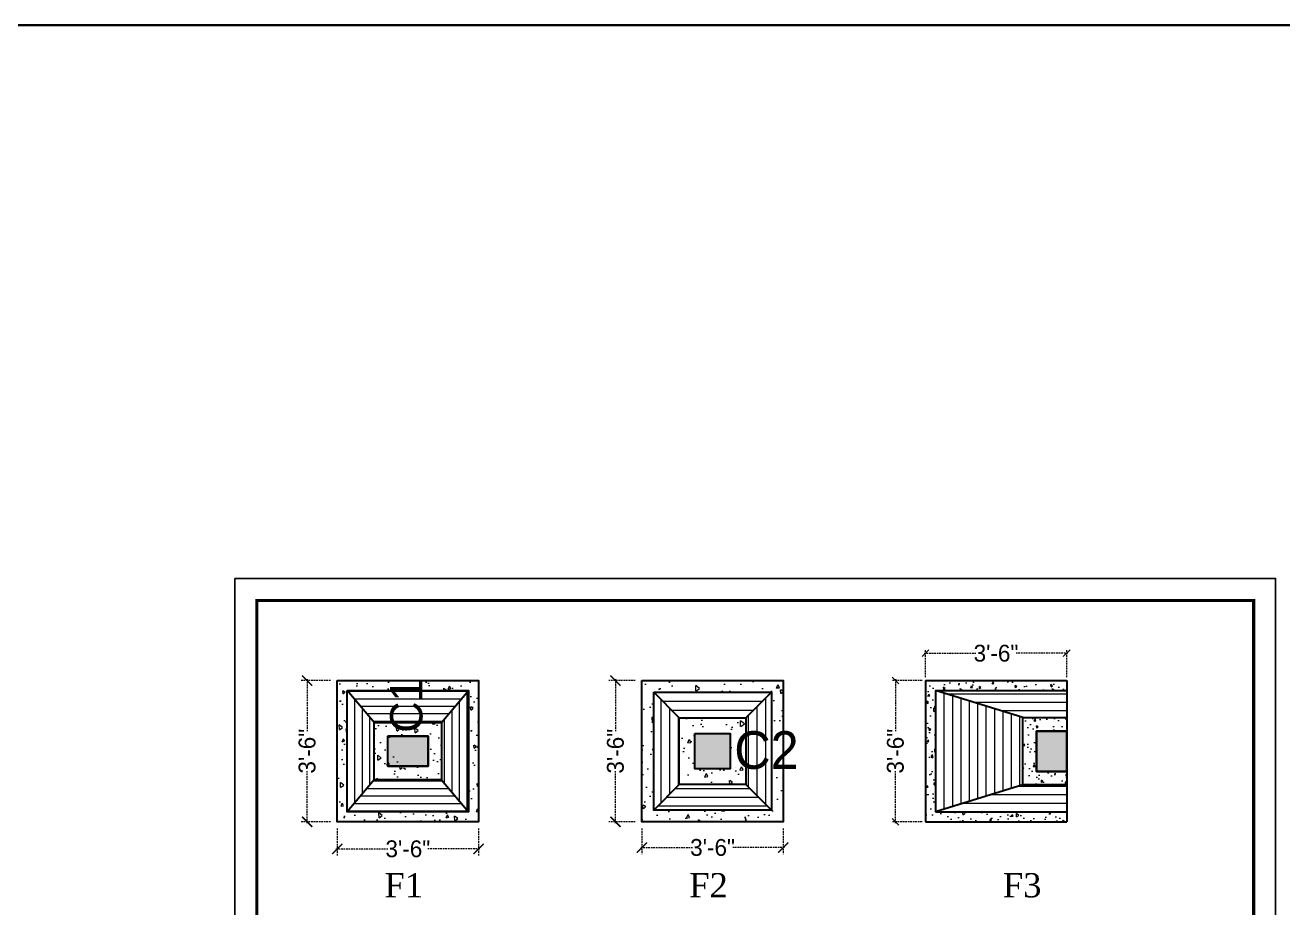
# Model space of a CAD drawing. Header units: millimetres. Extents: x -6808 to 215771, y -89660 to -16303.
# Drawn here: x 102173 to 103108, y -47265 to -46609 of the extents above; entities that cross this region are included whole.
import ezdxf

# ---------------------------------------------------------------- set-up
doc = ezdxf.new("R2010")
doc.units = ezdxf.units.MM
doc.header["$PDMODE"] = 35
doc.linetypes.add('ACAD_ISO10W100', pattern=[18, 12, -3, 0, -3])
doc.linetypes.add('DASHED', pattern=[0.75, 0.5, -0.25])
doc.layers.get('0').update_dxf_attribs({"color": 8})
for name, color, linetype, lineweight in [('COL. FOUN', 6, 'Continuous', 30), ('col.center', 5, 'ACAD_ISO10W100', 15), ('column', 5, 'Continuous', 30), ('COLUMN FOOTING PLAN', 6, 'Continuous', 0), ('wall', 7, 'Continuous', 35)]:
    doc.layers.add(name, color=color, linetype=linetype, lineweight=lineweight)
doc.layers.add('FORMAT', color=7, linetype='Continuous')
doc.styles.add('SAJ', font='eurr____.ttf')
doc.styles.get("Standard").update_dxf_attribs({"font": 'times.ttf'})
doc.dimstyles.new('SAJ', dxfattribs={"dimtxt": 5, "dimasz": 2, "dimexe": 1, "dimexo": 1, "dimgap": 0.09375, "dimtad": 0, "dimdec": 1, "dimzin": 0, "dimdsep": 46, "dimlunit": 4, "dimtxsty": 'SAJ', "dimblk": 'OBLIQUE', "dimcen": 0.125, "dimdle": 0.375, "dimadec": 0, "dimazin": 0, "dimtfac": 1, "dimtdec": 1, "dimtofl": 0, "dimtmove": 0, "dimatfit": 3, "dimldrblk": 'OBLIQUE', "dimfxl": 1, "dimtolj": 1, "dimtzin": 0, "dimlwd": 5, "dimlwe": 5, "dimarcsym": 1})
pattern_1 = [(95, (34989.722, -29367.6926), (7.0047325, 5.877669), [0.9525, -10.4775]), (40, (34989.722, -29367.693), (-8.0008945, 5.5088503), [0.762, -8.382]), (145.451, (34990.306, -29367.203), (-0.9961079, 11.3865118), [0.8095, -8.9045]), (91.1842, (34987.926, -29365.897), (11.0705122, 8.0976706), [1.42875, -15.71625]), (141.6356, (34988.848, -29365.222), (-0.3543072, 17.1413216), [1.21425, -13.35675]), (36.184, (34987.926, -29365.897), (-0.3542786, 17.1413193), [1.143, -12.573]), (66, (34989.273, -29365.4475), (8.9760276, 1.7447634), [0.9525, -10.4775]), (11, (34989.273, -29365.4475), (-4.3269963, 8.6970597), [0.762, -8.382]), (116.4514, (34990.021, -29365.302), (4.649002, 10.4418228), [0.8095, -8.9045]), (82.5, (34989.722, -29367.6926), (-2.88027345, 3.09867068), [0, -8.2804, 0, -8.509, 0, -8.41375]), (52.5, (34989.722, -29367.6926), (-1.17948637, 5.90435), [0, -4.8514, 0, -8.0899, 0, -3.20675]), (12.5, (34987.7193, -29369.695), (4.99639315, 4.59130978), [0, -3.175, 0, -9.906, 0, -13.1445]), (2.5, (34986.821, -29370.593), (4.3381952, 6.13611964), [0, -4.1275, 0, -6.5786, 0, -9.3345])]
pattern_2 = [(180, (34897.6731, -29623.1107), (-2e-16, -2.2225), [])]
pattern_3 = [(90, (34897.6731, -29623.1107), (-2.2225, 2e-16), [])]
pattern_4 = [(95, (36533.963, -29412.2566), (7.0047325, 5.877669), [0.9525, -10.4775]), (40, (36533.963, -29412.257), (-8.0008945, 5.5088503), [0.762, -8.382]), (145.451, (36534.547, -29411.767), (-0.9961079, 11.3865118), [0.8095, -8.9045]), (91.1842, (36532.167, -29410.46), (11.0705122, 8.0976706), [1.42875, -15.71625]), (141.6356, (36533.09, -29409.786), (-0.3543072, 17.1413216), [1.21425, -13.35675]), (36.184, (36532.167, -29410.46), (-0.3542786, 17.1413193), [1.143, -12.573]), (66, (36533.514, -29410.0115), (8.9760276, 1.7447634), [0.9525, -10.4775]), (11, (36533.514, -29410.0115), (-4.3269963, 8.6970597), [0.762, -8.382]), (116.4514, (36534.262, -29409.866), (4.649002, 10.4418228), [0.8095, -8.9045]), (82.5, (36533.963, -29412.2566), (-2.88027345, 3.09867068), [0, -8.2804, 0, -8.509, 0, -8.41375]), (52.5, (36533.963, -29412.2566), (-1.17948637, 5.90435), [0, -4.8514, 0, -8.0899, 0, -3.20675]), (12.5, (36531.9603, -29414.259), (4.99639315, 4.59130978), [0, -3.175, 0, -9.906, 0, -13.1445]), (2.5, (36531.062, -29415.157), (4.3381952, 6.13611964), [0, -4.1275, 0, -6.5786, 0, -9.3345])]
pattern_5 = [(180, (36441.9141, -29667.6747), (-2e-16, -2.2225), [])]
pattern_6 = [(90, (36441.9141, -29667.6747), (-2.2225, 2e-16), [])]
pattern_7 = [(95, (0, 0), (4.963968, 4.1652637), [0.675, -7.425]), (40, (0, 0), (-5.6699295, 3.9039133), [0.54, -5.94]), (145.451444, (0.4137, 0.347), (-0.7059615, 8.069177), [0.5736617, -6.310279]), (91.1842, (-1.273, 1.273), (7.8452405, 5.738524), [1.0125, -11.1375]), (141.63564, (-0.619, 1.751), (-0.251101, 12.147405), [0.860493, -9.465424]), (36.18416, (-1.273, 1.273), (-0.251101, 12.147405), [0.81, -8.91]), (66, (-0.318, 1.591), (6.3609441, 1.2364423), [0.675, -7.425]), (11, (-0.318, 1.591), (-3.0663773, 6.163276), [0.54, -5.94]), (116.451445, (0.212, 1.694), (3.2945668, 7.399718), [0.5736617, -6.310279]), (82.5, (0, 0), (-2.04113867, 2.19590836), [0, -5.868, 0, -6.03, 0, -5.9625]), (52.5, (0, 0), (-0.8358565, 4.184185), [0, -3.438, 0, -5.733, 0, -2.2725]), (12.5, (-1.4192, -1.4192), (3.5407635, 3.25368686), [0, -2.25, 0, -7.02, 0, -9.315]), (2.5, (-2.0556, -2.0556), (3.0743098, 4.3484383), [0, -2.925, 0, -4.662, 0, -6.615])]
pattern_8 = [(180, (0, 0), (-4e-16, -2.5), [])]

# ---------------------------------------------------------------- blocks, each defined once
blk = doc.blocks.new('A$C3D657F90')
at = {"layer": 'column'}
blk.add_hatch(color=256, dxfattribs=at).paths.add_polyline_path([(0, 0), (9, 0), (9, 12), (0, 12)])
for p, q in [((0, 12), (0, 0)), ((0, 12), (9, 12)), ((9, 0), (9, 12)), ((0, 0), (9, 0))]:
    blk.add_line(p, q, dxfattribs=at)
at = {"layer": 'col.center', "linetype": 'ByBlock', "insert": (9.99, 11.27), "char_height": 9.6, "width": 293.6941, "attachment_point": 1, "style": 'SAJ'}
blk.add_mtext('\\A1;{\\fCentury Gothic|b0|i0|c0|p34;C1}', dxfattribs=at)
blk = doc.blocks.new('c5')
at = {"layer": 'COL. FOUN', "lineweight": 9}
h = blk.add_hatch(dxfattribs=at)
h.set_pattern_fill('AR-CONC', color=8, scale=0.05, angle=45, style=0)
h.set_pattern_definition(pattern_1)
h.paths.add_polyline_path([(81384.45, -46418.47), (81342.45, -46418.47), (81342.45, -46460.47), (81384.45, -46460.47)])
h.paths.add_polyline_path([(81381.45, -46457.47), (81345.45, -46457.47), (81345.45, -46421.47), (81381.45, -46421.47)], flags=16)
h.paths.add_polyline_path([(81373.45, -46447.97), (81353.45, -46447.97), (81353.45, -46430.97), (81373.45, -46430.97)], flags=0)
h.paths.add_polyline_path([(81369.45, -46443.97), (81357.45, -46443.97), (81357.45, -46434.97), (81369.45, -46434.97)], flags=0)
at = {"layer": 'COL. FOUN', "lineweight": 15}
h = blk.add_hatch(dxfattribs=at)
h.set_pattern_fill('ANSI31', color=8, scale=0.7, angle=135, style=0)
h.set_pattern_definition(pattern_2)
h.paths.add_polyline_path([(81353.45, -46430.97), (81373.45, -46430.97), (81381.45, -46421.47), (81345.45, -46421.47)])
h = blk.add_hatch(dxfattribs=at)
h.set_pattern_fill('ANSI31', color=8, scale=0.7, angle=45, style=0)
h.set_pattern_definition(pattern_3)
h.paths.add_polyline_path([(81345.45, -46457.47), (81353.45, -46447.97), (81353.45, -46430.97), (81345.45, -46421.47)])
h = blk.add_hatch(dxfattribs=at)
h.set_pattern_fill('ANSI31', color=8, scale=0.7, angle=45, style=0)
h.set_pattern_definition(pattern_3)
h.paths.add_polyline_path([(81373.45, -46447.97), (81381.45, -46457.47), (81381.45, -46421.47), (81373.45, -46430.97)])
at = {"layer": 'COL. FOUN', "lineweight": 9}
h = blk.add_hatch(dxfattribs=at)
h.set_pattern_fill('AR-CONC', color=8, scale=0.05, angle=45, style=0)
h.set_pattern_definition(pattern_1)
h.paths.add_polyline_path([(81356.45, -46430.97), (81356.45, -46447.97), (81373.45, -46447.97), (81373.45, -46430.97)])
h.paths.add_polyline_path([(81369.45, -46434.97), (81369.45, -46443.97), (81360.45, -46443.97), (81360.45, -46434.97)], flags=16)
at = {"layer": 'COL. FOUN', "lineweight": 15}
h = blk.add_hatch(dxfattribs=at)
h.set_pattern_fill('ANSI31', color=8, scale=0.7, angle=135, style=0)
h.set_pattern_definition(pattern_2)
h.paths.add_polyline_path([(81353.45, -46447.97), (81345.45, -46457.47), (81381.45, -46457.47), (81373.45, -46447.97)])
at = {"layer": 'COL. FOUN'}
for p, q in [((81353.45, -46430.97), (81345.45, -46421.47)), ((81373.45, -46430.97), (81381.45, -46421.47)), ((81353.45, -46447.97), (81345.45, -46457.47)), ((81373.45, -46447.97), (81381.45, -46457.47))]:
    blk.add_line(p, q, dxfattribs=at)
for points in [[(81342.45, -46418.47), (81384.45, -46418.47), (81384.45, -46460.47), (81342.45, -46460.47)], [(81345.45, -46421.47), (81381.45, -46421.47), (81381.45, -46457.47), (81345.45, -46457.47)], [(81353.45, -46430.97), (81373.45, -46430.97), (81373.45, -46447.97), (81353.45, -46447.97)], [(81357.45, -46434.97), (81369.45, -46434.97), (81369.45, -46443.97), (81357.45, -46443.97)]]:
    blk.add_lwpolyline(points, close=True, dxfattribs=at)
blk = doc.blocks.new('_ARCHTICK')
at = {"color": 0, "linetype": 'ByBlock', "const_width": 0.15}
blk.add_lwpolyline([(-0.5, -0.5), (0.5, 0.5)], dxfattribs=at)
blk = doc.blocks.new('*D503')
at = {"layer": 'COL. FOUN', "color": 0, "linetype": 'DASHED', "lineweight": 15, "transparency": 16777216}
for p, q in [((54356.48, -50508.02), (54356.48, -50516.07)), ((54398.48, -50508.02), (54398.48, -50516.07)), ((54356.11, -50514.07), (54371.5, -50514.07)), ((54398.86, -50514.07), (54383.46, -50514.07))]:
    blk.add_line(p, q, dxfattribs=at)
at = {"layer": 'Defpoints', "color": 0, "transparency": 16777216}
for p in [(54356.48, -50506.02), (54398.48, -50506.02), (54398.48, -50514.07)]:
    blk.add_point(p, dxfattribs=at)
at = {"layer": 'COL. FOUN', "color": 0, "lineweight": 15, "transparency": 16777216, "xscale": 3, "yscale": 3, "zscale": 3, "rotation": 180}
blk.add_blockref('_ARCHTICK', (54356.48, -50514.07), dxfattribs=at)
at = {"layer": 'COL. FOUN', "color": 0, "lineweight": 15, "transparency": 16777216, "xscale": 3, "yscale": 3, "zscale": 3}
blk.add_blockref('_ARCHTICK', (54398.48, -50514.07), dxfattribs=at)
at = {"layer": 'COL. FOUN', "color": 0, "lineweight": 15, "transparency": 16777216, "insert": (54377.48, -50514.07), "char_height": 5, "attachment_point": 5, "style": 'SAJ'}
blk.add_mtext('\\A1;3\'-6"', dxfattribs=at)
blk = doc.blocks.new('_Oblique')
at = {"color": 0, "linetype": 'ByBlock', "lineweight": -2}
blk.add_line((-0.5, -0.5), (0.5, 0.5), dxfattribs=at)
blk = doc.blocks.new('*D504')
at = {"layer": 'COL. FOUN', "color": 0, "linetype": 'DASHED', "lineweight": 15, "transparency": 16777216}
for p, q in [((54347.54, -50463.65), (54347.54, -50479.04)), ((54354.48, -50464.02), (54345.54, -50464.02)), ((54347.54, -50506.4), (54347.54, -50491)), ((54354.48, -50506.02), (54345.54, -50506.02))]:
    blk.add_line(p, q, dxfattribs=at)
at = {"layer": 'Defpoints', "color": 0, "transparency": 16777216}
for p in [(54356.48, -50464.02), (54347.54, -50506.02), (54356.48, -50506.02)]:
    blk.add_point(p, dxfattribs=at)
at = {"layer": 'COL. FOUN', "color": 0, "lineweight": 15, "transparency": 16777216, "xscale": 3, "yscale": 3, "zscale": 3}
for p, rotation in [((54347.54, -50464.02), 90), ((54347.54, -50506.02), 270)]:
    blk.add_blockref('_ARCHTICK', p, dxfattribs=dict(at, rotation=rotation))
at = {"layer": 'COL. FOUN', "color": 0, "lineweight": 15, "transparency": 16777216, "insert": (54347.54, -50485.02), "char_height": 5, "attachment_point": 5, "rotation": 90, "style": 'SAJ'}
blk.add_mtext('\\A1;3\'-6"', dxfattribs=at)
blk = doc.blocks.new('A$C32B276F4')
at = {"layer": 'column'}
blk.add_hatch(color=256, dxfattribs=at).paths.add_polyline_path([(9, 0), (9, 9), (0, 9), (0, 0)])
for p, q in [((0, 0), (0, 9)), ((0, 9), (9, 9)), ((9, 9), (9, 0)), ((9, 0), (0, 0))]:
    blk.add_line(p, q, dxfattribs=at)
at = {"layer": 'col.center', "linetype": 'ByBlock', "insert": (10.02, 9.59), "char_height": 9.6, "width": 293.6941, "attachment_point": 1, "style": 'SAJ'}
blk.add_mtext('\\A1;{\\fCentury Gothic|b0|i0|c0|p34;C2}', dxfattribs=at)
blk = doc.blocks.new('f1')
at = {"layer": 'COL. FOUN', "lineweight": 9}
h = blk.add_hatch(dxfattribs=at)
h.set_pattern_fill('AR-CONC', color=8, scale=0.05, angle=45, style=0)
h.set_pattern_definition(pattern_4)
h.paths.add_polyline_path([(82927.2, -46466.03), (82891.2, -46466.03), (82891.2, -46502.03), (82927.2, -46502.03)])
h.paths.add_polyline_path([(82924.2, -46499.03), (82894.2, -46499.03), (82894.2, -46469.03), (82924.2, -46469.03)], flags=16)
h.paths.add_polyline_path([(82917.7, -46492.53), (82900.7, -46492.53), (82900.7, -46475.53), (82917.7, -46475.53)], flags=0)
h.paths.add_polyline_path([(82913.7, -46488.53), (82904.7, -46488.53), (82904.7, -46479.53), (82913.7, -46479.53)], flags=0)
at = {"layer": 'COL. FOUN', "lineweight": 15}
h = blk.add_hatch(dxfattribs=at)
h.set_pattern_fill('ANSI31', color=8, scale=0.7, angle=135, style=0)
h.set_pattern_definition(pattern_5)
h.paths.add_polyline_path([(82900.7, -46475.53), (82917.7, -46475.53), (82924.2, -46469.03), (82894.2, -46469.03)])
h = blk.add_hatch(dxfattribs=at)
h.set_pattern_fill('ANSI31', color=8, scale=0.7, angle=45, style=0)
h.set_pattern_definition(pattern_6)
h.paths.add_polyline_path([(82894.2, -46499.03), (82900.7, -46492.53), (82900.7, -46475.53), (82894.2, -46469.03)])
h = blk.add_hatch(dxfattribs=at)
h.set_pattern_fill('ANSI31', color=8, scale=0.7, angle=45, style=0)
h.set_pattern_definition(pattern_6)
h.paths.add_polyline_path([(82917.7, -46492.53), (82924.2, -46499.03), (82924.2, -46469.03), (82917.7, -46475.53)])
at = {"layer": 'COL. FOUN', "lineweight": 9}
h = blk.add_hatch(dxfattribs=at)
h.set_pattern_fill('AR-CONC', color=8, scale=0.05, angle=45, style=0)
h.set_pattern_definition(pattern_4)
h.paths.add_polyline_path([(82900.7, -46475.53), (82900.7, -46492.53), (82917.7, -46492.53), (82917.7, -46475.53)])
h.paths.add_polyline_path([(82913.7, -46479.53), (82913.7, -46488.53), (82904.7, -46488.53), (82904.7, -46479.53)], flags=16)
at = {"layer": 'COL. FOUN', "lineweight": 15}
h = blk.add_hatch(dxfattribs=at)
h.set_pattern_fill('ANSI31', color=8, scale=0.7, angle=135, style=0)
h.set_pattern_definition(pattern_5)
h.paths.add_polyline_path([(82900.7, -46492.53), (82894.2, -46499.03), (82924.2, -46499.03), (82917.7, -46492.53)])
at = {"layer": 'COL. FOUN'}
for p, q in [((82900.7, -46475.53), (82894.2, -46469.03)), ((82917.7, -46475.53), (82924.2, -46469.03)), ((82900.7, -46492.53), (82894.2, -46499.03)), ((82917.7, -46492.53), (82924.2, -46499.03))]:
    blk.add_line(p, q, dxfattribs=at)
for points in [[(82891.2, -46466.03), (82927.2, -46466.03), (82927.2, -46502.03), (82891.2, -46502.03)], [(82894.2, -46469.03), (82924.2, -46469.03), (82924.2, -46499.03), (82894.2, -46499.03)], [(82900.7, -46475.53), (82917.7, -46475.53), (82917.7, -46492.53), (82900.7, -46492.53)], [(82904.7, -46479.53), (82913.7, -46479.53), (82913.7, -46488.53), (82904.7, -46488.53)]]:
    blk.add_lwpolyline(points, close=True, dxfattribs=at)
blk = doc.blocks.new('*D489')
at = {"layer": 'COL. FOUN', "color": 0, "linetype": 'DASHED', "lineweight": 15, "transparency": 16777216}
for p, q in [((55417.41, -50539.6), (55409.54, -50539.6)), ((55411.54, -50539.22), (55411.54, -50554.62)), ((55411.54, -50581.97), (55411.54, -50566.58)), ((55417.41, -50581.6), (55409.54, -50581.6))]:
    blk.add_line(p, q, dxfattribs=at)
at = {"layer": 'Defpoints', "color": 0, "transparency": 16777216}
for p in [(55419.41, -50539.6), (55411.54, -50581.6), (55419.41, -50581.6)]:
    blk.add_point(p, dxfattribs=at)
at = {"layer": 'COL. FOUN', "color": 0, "lineweight": 15, "transparency": 16777216, "xscale": 3, "yscale": 3, "zscale": 3}
for p, rotation in [((55411.54, -50539.6), 90), ((55411.54, -50581.6), 270)]:
    blk.add_blockref('_ARCHTICK', p, dxfattribs=dict(at, rotation=rotation))
at = {"layer": 'COL. FOUN', "color": 0, "lineweight": 15, "transparency": 16777216, "insert": (55411.54, -50560.6), "char_height": 5, "attachment_point": 5, "rotation": 90, "style": 'SAJ'}
blk.add_mtext('\\A1;3\'-6"', dxfattribs=at)
blk = doc.blocks.new('*D490')
at = {"layer": 'COL. FOUN', "color": 0, "linetype": 'DASHED', "lineweight": 15, "transparency": 16777216}
for p, q in [((55419.41, -50583.6), (55419.41, -50591.24)), ((55461.41, -50583.6), (55461.41, -50591.24)), ((55419.04, -50589.24), (55434.43, -50589.24)), ((55461.79, -50589.24), (55446.39, -50589.24))]:
    blk.add_line(p, q, dxfattribs=at)
at = {"layer": 'Defpoints', "color": 0, "transparency": 16777216}
for p in [(55419.41, -50581.6), (55461.41, -50581.6), (55461.41, -50589.24)]:
    blk.add_point(p, dxfattribs=at)
at = {"layer": 'COL. FOUN', "color": 0, "lineweight": 15, "transparency": 16777216, "xscale": 3, "yscale": 3, "zscale": 3, "rotation": 180}
blk.add_blockref('_ARCHTICK', (55419.41, -50589.24), dxfattribs=at)
at = {"layer": 'COL. FOUN', "color": 0, "lineweight": 15, "transparency": 16777216, "xscale": 3, "yscale": 3, "zscale": 3}
blk.add_blockref('_ARCHTICK', (55461.41, -50589.24), dxfattribs=at)
at = {"layer": 'COL. FOUN', "color": 0, "lineweight": 15, "transparency": 16777216, "insert": (55440.41, -50589.24), "char_height": 5, "attachment_point": 5, "style": 'SAJ'}
blk.add_mtext('\\A1;3\'-6"', dxfattribs=at)
blk = doc.blocks.new('c1')
at = {"layer": 'column'}
blk.add_hatch(color=256, dxfattribs=at).paths.add_polyline_path([(58376.49, -43564.36), (58385.49, -43564.36), (58385.49, -43552.36), (58376.49, -43552.36)])
for p, q in [((58376.49, -43552.36), (58376.49, -43564.36)), ((58376.49, -43552.36), (58385.49, -43552.36)), ((58385.49, -43564.36), (58385.49, -43552.36)), ((58376.49, -43564.36), (58385.49, -43564.36))]:
    blk.add_line(p, q, dxfattribs=at)
blk = doc.blocks.new('F3')
at = {"layer": 'COL. FOUN', "lineweight": 9}
h = blk.add_hatch(dxfattribs=at)
h.set_pattern_fill('AR-CONC', color=8, scale=0.9, angle=45, style=0)
h.set_pattern_definition(pattern_7)
h.paths.add_polyline_path([(9231.7, -2160.4), (9231.7, -2202.4), (9273.7, -2202.4), (9273.7, -2199.4), (9234.7, -2199.4), (9234.7, -2163.4), (9273.7, -2163.4), (9273.7, -2160.4)])
at = {"layer": 'COL. FOUN', "lineweight": 15}
h = blk.add_hatch(dxfattribs=at)
h.set_pattern_fill('ANSI31', color=8, scale=20, angle=45, style=0)
h.set_pattern_definition([(90, (0, 0), (-2.5, 4e-16), [])])
h.paths.add_polyline_path([(9234.7, -2163.4), (9234.7, -2199.4), (9260.7, -2191.4), (9260.7, -2171.4)])
h = blk.add_hatch(dxfattribs=at)
h.set_pattern_fill('ANSI31', color=8, scale=20, angle=135, style=0)
h.set_pattern_definition(pattern_8)
h.paths.add_polyline_path([(9273.7, -2171.4), (9273.7, -2163.4), (9234.7, -2163.4), (9260.7, -2171.4)])
at = {"layer": 'COL. FOUN', "lineweight": 9}
h = blk.add_hatch(dxfattribs=at)
h.set_pattern_fill('AR-CONC', color=8, scale=0.9, angle=45, style=0)
h.set_pattern_definition(pattern_7)
h.paths.add_polyline_path([(9264.7, -2175.4), (9273.7, -2175.4), (9273.7, -2171.4), (9260.7, -2171.4), (9260.7, -2191.4), (9273.7, -2191.4), (9273.7, -2187.4), (9264.7, -2187.4)])
at = {"layer": 'COL. FOUN', "lineweight": 15}
h = blk.add_hatch(dxfattribs=at)
h.set_pattern_fill('ANSI31', color=8, scale=20, angle=135, style=0)
h.set_pattern_definition(pattern_8)
h.paths.add_polyline_path([(9273.7, -2199.4), (9273.7, -2191.4), (9260.7, -2191.4), (9234.7, -2199.4)])
at = {"layer": 'COL. FOUN', "ltscale": 5}
for p, q in [((9231.7, -2160.4), (9231.7, -2202.4)), ((9231.7, -2160.4), (9273.7, -2160.4)), ((9273.7, -2160.4), (9273.7, -2202.4)), ((9234.7, -2163.4), (9234.7, -2199.4)), ((9234.7, -2163.4), (9273.7, -2163.4)), ((9234.7, -2199.4), (9273.7, -2199.4)), ((9231.7, -2202.4), (9273.7, -2202.4))]:
    blk.add_line(p, q, dxfattribs=at)
at = {"layer": 'COL. FOUN'}
for p, q in [((9260.7, -2171.4), (9234.7, -2163.4)), ((9260.7, -2191.4), (9234.7, -2199.4))]:
    blk.add_line(p, q, dxfattribs=at)
blk.add_lwpolyline([(9273.7, -2191.4), (9260.7, -2191.4), (9260.7, -2171.4), (9273.7, -2171.4)], dxfattribs=at)
blk.add_lwpolyline([(9273.7, -2187.4), (9264.7, -2187.4), (9264.7, -2175.4), (9273.7, -2175.4)], close=True, dxfattribs=at)
blk = doc.blocks.new('*D500')
at = {"layer": 'COL. FOUN', "color": 0, "linetype": 'DASHED', "lineweight": 5, "transparency": 16777216}
for p, q in [((54691.96, -50626.92), (54707.36, -50626.92)), ((54692.34, -50634.02), (54692.34, -50625.92)), ((54734.71, -50626.92), (54719.32, -50626.92)), ((54734.34, -50634.02), (54734.34, -50625.92))]:
    blk.add_line(p, q, dxfattribs=at)
at = {"layer": 'Defpoints', "color": 0, "transparency": 16777216}
for p in [(54692.34, -50626.92), (54692.34, -50635.02), (54734.34, -50635.02)]:
    blk.add_point(p, dxfattribs=at)
at = {"layer": 'COL. FOUN', "color": 0, "lineweight": 5, "transparency": 16777216, "xscale": 2, "yscale": 2, "zscale": 2, "rotation": 180}
blk.add_blockref('_Oblique', (54692.34, -50626.92), dxfattribs=at)
at = {"layer": 'COL. FOUN', "color": 0, "lineweight": 5, "transparency": 16777216, "xscale": 2, "yscale": 2, "zscale": 2}
blk.add_blockref('_Oblique', (54734.34, -50626.92), dxfattribs=at)
at = {"layer": 'COL. FOUN', "color": 0, "transparency": 16777216, "insert": (54713.34, -50626.92), "char_height": 5, "attachment_point": 5, "style": 'SAJ'}
blk.add_mtext('\\A1;3\'-6"', dxfattribs=at)
blk = doc.blocks.new('*D501')
at = {"layer": 'COL. FOUN', "color": 0, "linetype": 'DASHED', "lineweight": 5, "transparency": 16777216}
for p, q in [((54691.34, -50635.02), (54682.44, -50635.02)), ((54683.44, -50634.65), (54683.44, -50650.04)), ((54683.44, -50677.4), (54683.44, -50662.01)), ((54691.34, -50677.02), (54682.44, -50677.02))]:
    blk.add_line(p, q, dxfattribs=at)
at = {"layer": 'Defpoints', "color": 0, "transparency": 16777216}
for p in [(54692.34, -50635.02), (54683.44, -50677.02), (54692.34, -50677.02)]:
    blk.add_point(p, dxfattribs=at)
at = {"layer": 'COL. FOUN', "color": 0, "lineweight": 5, "transparency": 16777216, "xscale": 2, "yscale": 2, "zscale": 2}
for p, rotation in [((54683.44, -50635.02), 90), ((54683.44, -50677.02), 270)]:
    blk.add_blockref('_Oblique', p, dxfattribs=dict(at, rotation=rotation))
at = {"layer": 'COL. FOUN', "color": 0, "transparency": 16777216, "insert": (54683.44, -50656.02), "char_height": 5, "attachment_point": 5, "rotation": 90, "style": 'SAJ'}
blk.add_mtext('\\A1;3\'-6"', dxfattribs=at)
blk = doc.blocks.new('ccc')
at = {"layer": 'column', "rotation": 90}
blk.add_blockref('A$C3D657F90', (54383.48, -50489.52), dxfattribs=at)
at = {"layer": 'COLUMN FOOTING PLAN'}
blk.add_blockref('c5', (-26985.97, -4045.55), dxfattribs=at)
at = {"layer": 'COL. FOUN', "lineweight": 15}
for p1, p2, distance, picture, middle in [((54356.48, -50464.02), (54356.48, -50506.02), -8.94, '*D504', (54347.54, -50485.02)), ((54356.48, -50506.02), (54398.48, -50506.02), -8.05, '*D503', (54377.48, -50514.07))]:
    dim = blk.add_aligned_dim(p1=p1, p2=p2, distance=distance, dimstyle='SAJ', override={"dimasz": 3, "dimexe": 2, "dimexo": 2, "dimblk1": 'ARCHTICK', "dimblk2": 'ARCHTICK', "dimsah": 1, "dimtmove": 1, "dimlwd": 15, "dimlwe": 15}, dxfattribs=at)
    dim.commit()
    dim.dimension.update_dxf_attribs({"geometry": picture, "text_midpoint": middle})
blk = doc.blocks.new('c111')
at = {"layer": 'column', "xscale": 1.166666666666666, "yscale": 1.166666666666666, "zscale": 1.166666666666666}
blk.add_blockref('A$C32B276F4', (55435.16, -50565.85), dxfattribs=at)
at = {"layer": 'COLUMN FOOTING PLAN', "xscale": 1.166666666666666, "yscale": 1.166666666666666, "zscale": 1.166666666666666}
blk.add_blockref('f1', (-41286.98, 3670.77), dxfattribs=at)
at = {"layer": 'COL. FOUN', "lineweight": 15}
for p1, p2, distance, picture, middle in [((55419.41, -50539.6), (55419.41, -50581.6), -7.87, '*D489', (55411.54, -50560.6)), ((55419.41, -50581.6), (55461.41, -50581.6), -7.64, '*D490', (55440.41, -50589.24))]:
    dim = blk.add_aligned_dim(p1=p1, p2=p2, distance=distance, dimstyle='SAJ', override={"dimasz": 3, "dimexe": 2, "dimexo": 2, "dimblk1": 'ARCHTICK', "dimblk2": 'ARCHTICK', "dimsah": 1, "dimtmove": 1, "dimlwd": 15, "dimlwe": 15}, dxfattribs=at)
    dim.commit()
    dim.dimension.update_dxf_attribs({"geometry": picture, "text_midpoint": middle})
blk = doc.blocks.new('c111111')
at = {"layer": 'COL. FOUN'}
blk.add_blockref('F3', (45460.64, -48474.63), dxfattribs=at)
at = {"layer": 'column'}
blk.add_blockref('c1', (-3651.15, -7097.66), dxfattribs=at)
at = {"layer": 'COL. FOUN'}
for p1, p2, distance, picture, middle in [((54734.34, -50635.02), (54692.34, -50635.02), -8.1, '*D500', (54713.34, -50626.92)), ((54692.34, -50635.02), (54692.34, -50677.02), -8.9, '*D501', (54683.44, -50656.02))]:
    dim = blk.add_aligned_dim(p1=p1, p2=p2, distance=distance, dimstyle='SAJ', dxfattribs=at)
    dim.commit()
    dim.dimension.update_dxf_attribs({"geometry": picture, "text_midpoint": middle})

msp = doc.modelspace()

# ---------------------------------------------------------------- linework, layer by layer
at = {"layer": 'FORMAT', "color": 0}
msp.add_lwpolyline([(102329.196, -47020.609), (102329.196, -48118.608), (103102.435, -48118.608), (103102.435, -47020.609)], close=True, dxfattribs=at)
msp.add_lwpolyline([(102329.196, -47020.609), (102329.196, -48118.608), (103102.435, -48118.608), (103102.435, -47020.609)], close=True, dxfattribs=at)
at = {"layer": 'FORMAT', "color": 0, "const_width": 2.267}
msp.add_lwpolyline([(102345.471, -47036.884), (102345.471, -48102.334), (103086.16, -48102.334), (103086.16, -47036.884)], close=True, dxfattribs=at)
msp.add_lwpolyline([(102345.471, -47036.884), (102345.471, -48102.334), (103086.16, -48102.334), (103086.16, -47036.884)], close=True, dxfattribs=at)
at = {"layer": 'wall'}
msp.add_lwpolyline([(93155.422, -46609.38), (112001.612, -46609.38), (112001.612, -48747.451), (93155.422, -48747.451)], close=True, dxfattribs=at)

# ---------------------------------------------------------------- block references
at = {"layer": 'COL. FOUN', "xscale": 2.5, "yscale": 2.5, "zscale": 2.5}
for name, p in [('c111111', (-33888.64, 79491.099)), ('ccc', (-33486.049, 79063.592)), ('c111', (-35916.934, 79252.53))]:
    msp.add_blockref(name, p, dxfattribs=at)

# ---------------------------------------------------------------- texts
at = {"layer": 'COL. FOUN', "char_height": 18, "width": 628.89078, "attachment_point": 1}
for s, insert in [('F1', (102440.271, -47239.568)), ('F2', (102666.711, -47239.568)), ('F3', (102899.77, -47239.568))]:
    msp.add_mtext(s, dxfattribs=dict(at, insert=insert))

doc.saveas('drawing.dxf')
